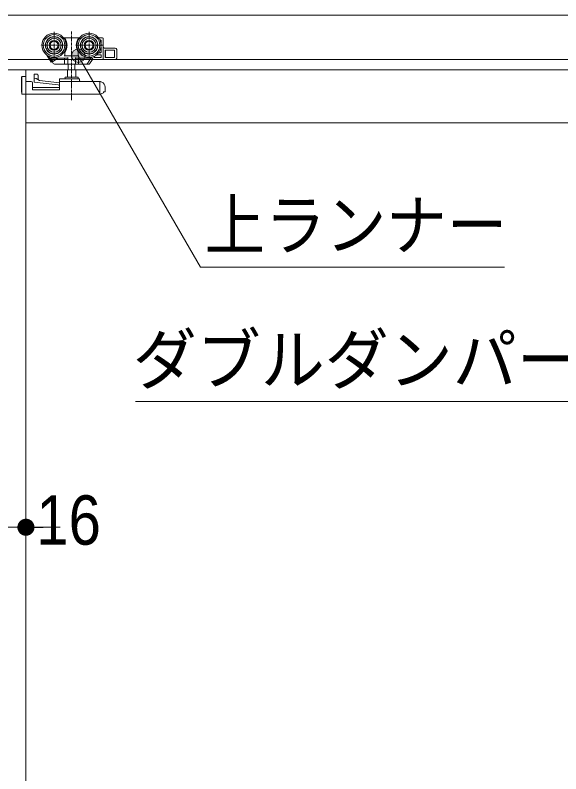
# Model space of a CAD drawing. Units: millimetres, scale not verified. Extents: x -6062 to 6062, y -3045 to 3045.
# Drawn here: x -3068 to -2662, y -164 to 400 of the extents above; entities that cross this region are included whole.
import ezdxf
from ezdxf.enums import TextEntityAlignment as Align

# ---------------------------------------------------------------- set-up
doc = ezdxf.new("R2010")
doc.units = ezdxf.units.MM
doc.header["$LTSCALE"] = 20
doc.header["$PDMODE"] = 32
doc.header["$PDSIZE"] = 10
doc.linetypes.add('USER3', pattern=[2.91, 1.76, -0.4, 0.35, -0.4])
for name, color, linetype, lineweight in [('0-0_2寸法-3', 7, 'Continuous', 15), ('0-2_0', 7, 'Continuous', 25), ('0-4_2寸法-2', 7, 'Continuous', 15), ('0-6_3一般', 7, 'Continuous', 15)]:
    doc.layers.add(name, color=color, linetype=linetype, lineweight=lineweight)
doc.layers.add('0-3_Defpoints', color=7, linetype='Continuous')
doc.styles.add('ＭＳ Ｐゴシック', font='')
doc.styles.get('ＭＳ Ｐゴシック').set_extended_font_data('MS PGothic')

# ---------------------------------------------------------------- blocks, each defined once
blk = doc.blocks.new('_Dot')
at = {"layer": '0-2_0'}
blk.add_line((-10, 0), (-20, 0), dxfattribs=at)
for points in [[(0, 0), (-5.36, 8.44), (-4.26, 9.05)], [(0, 0), (-4.26, 9.05), (-3.09, 9.51)], [(0, 0), (-3.09, 9.51), (-1.87, 9.82)], [(0, 0), (-1.87, 9.82), (-0.63, 9.98)], [(0, 0), (-0.63, 9.98), (0.63, 9.98)], [(0, 0), (0.63, 9.98), (1.87, 9.82)], [(0, 0), (1.87, 9.82), (3.09, 9.51)], [(0, 0), (3.09, 9.51), (4.26, 9.05)], [(0, 0), (4.26, 9.05), (5.36, 8.44)], [(0, 0), (-10, 0), (-9.92, 1.25)], [(0, 0), (-9.92, -1.25), (-10, 0)], [(0, 0), (-9.92, 1.25), (-9.69, 2.49)], [(0, 0), (-9.69, -2.49), (-9.92, -1.25)], [(0, 0), (-9.69, 2.49), (-9.3, 3.68)], [(0, 0), (-9.3, -3.68), (-9.69, -2.49)], [(0, 0), (-9.3, 3.68), (-8.76, 4.82)], [(0, 0), (-8.76, -4.82), (-9.3, -3.68)], [(0, 0), (-8.76, 4.82), (-8.09, 5.88)], [(0, 0), (-8.09, -5.88), (-8.76, -4.82)], [(0, 0), (-8.09, 5.88), (-7.29, 6.85)], [(0, 0), (-7.29, -6.85), (-8.09, -5.88)], [(0, 0), (-7.29, 6.85), (-6.37, 7.71)], [(0, 0), (-6.37, -7.71), (-7.29, -6.85)], [(0, 0), (-6.37, 7.71), (-5.36, 8.44)], [(0, 0), (-5.36, -8.44), (-6.37, -7.71)], [(0, 0), (-4.26, -9.05), (-5.36, -8.44)], [(0, 0), (-3.09, -9.51), (-4.26, -9.05)], [(0, 0), (-1.87, -9.82), (-3.09, -9.51)], [(0, 0), (-0.63, -9.98), (-1.87, -9.82)], [(0, 0), (0.63, -9.98), (-0.63, -9.98)], [(0, 0), (5.36, 8.44), (6.37, 7.71)], [(0, 0), (6.37, 7.71), (7.29, 6.85)], [(0, 0), (7.29, 6.85), (8.09, 5.88)], [(0, 0), (8.09, 5.88), (8.76, 4.82)], [(0, 0), (8.76, 4.82), (9.3, 3.68)], [(0, 0), (9.3, 3.68), (9.69, 2.49)], [(0, 0), (9.69, 2.49), (9.92, 1.25)], [(0, 0), (9.92, 1.25), (10, 0)], [(0, 0), (1.87, -9.82), (0.63, -9.98)], [(0, 0), (3.09, -9.51), (1.87, -9.82)], [(0, 0), (4.26, -9.05), (3.09, -9.51)], [(0, 0), (5.36, -8.44), (4.26, -9.05)], [(0, 0), (6.37, -7.71), (5.36, -8.44)], [(0, 0), (7.29, -6.85), (6.37, -7.71)], [(0, 0), (8.09, -5.88), (7.29, -6.85)], [(0, 0), (8.76, -4.82), (8.09, -5.88)], [(0, 0), (9.3, -3.68), (8.76, -4.82)], [(0, 0), (9.69, -2.49), (9.3, -3.68)], [(0, 0), (9.92, -1.25), (9.69, -2.49)], [(0, 0), (10, 0), (9.92, -1.25)]]:
    blk.add_solid(points, dxfattribs=at)
blk = doc.blocks.new('グループ-20')
at = {"layer": '0-6_3一般'}
for p, q in [((-43696.5, 8000), (8903.5, 8000)), ((-41990, 8000), (7030, 8000)), ((-24879.5, 7662), (-24862, 7662)), ((-24862, 7662), (-24662, 7662)), ((-24862, 7659.3), (-24862, 7662)), ((-24862, 7654.4), (-24862, 7659.3)), ((-24862, 7634.4), (-24862, 7654.4)), ((-24662, 7662), (-24644.5, 7662)), ((-24662, 7662), (-24662, 7659.3)), ((-24662, 7659.3), (-24662, 7654.4)), ((-24662, 7654.4), (-24662, 7634.4)), ((-24359.5, 7662), (-24302, 7662)), ((-24340.8, 7632), (-24334, 7632)), ((-24324, 7622), (-24324, 7578.7)), ((-24292, 7352), (-24292, 7652)), ((-24871.8, 7452.4), (-24872, 7452.5)), ((-24862, 7398), (-24862, 7449.5)), ((-24662, 7449.5), (-24662, 7398)), ((-24652.2, 7452.4), (-24652, 7452.5)), ((-24324, 7525.2), (-24324, 7452)), ((-24112, 7512), (-24272, 7512)), ((-24262, 7482), (-24262, 7372)), ((-24122, 7482), (-24262, 7482)), ((-24258.4, 7372), (-24258.4, 7482)), ((-24122, 7372), (-24122, 7482)), ((-24092, 7492), (-24092, 7362)), ((7030, 7340), (-41990, 7340)), ((-25127.5, 7406.1), (-25131, 7403.9)), ((-25088.8, 7366.5), (-25105.8, 7392.7)), ((-24834, 7362), (-25080.4, 7362)), ((-25074, 7362), (-25040.8, 7310.9)), ((-24962.2, 7362), (-25040.8, 7310.9)), ((-24862, 7398), (-24872, 7398)), ((-24865.9, 7362), (-24865.9, 7282)), ((-24833.5, 7362), (-24834, 7362)), ((-24818.2, 7372), (-24818.2, 7282)), ((-24705.8, 7282), (-24705.8, 7372)), ((-24705.7, 7371.5), (-24705.8, 7372)), ((-24479.3, 7362), (-24690, 7362)), ((-24658.1, 7362), (-24658.1, 7282)), ((-24473.9, 7362), (-24525.8, 7282)), ((-24451.1, 7342), (-24493.6, 7276.5)), ((-24473.9, 7362), (-24467.4, 7372)), ((-24451.1, 7362), (-24473.9, 7362)), ((-24464.9, 7375.8), (-24467.4, 7372)), ((-24441.1, 7342), (-24463, 7342)), ((-24451.1, 7352), (-24451.1, 7362)), ((-24418.2, 7392.7), (-24431.6, 7372)), ((-24431.6, 7372), (-24322, 7372)), ((-24322, 7412), (-24388.9, 7412)), ((-24334, 7442), (-24359.5, 7442)), ((-24322, 7372), (-24322, 7412)), ((-24292, 7342), (-24112, 7342)), ((-24262, 7372), (-24122, 7372)), ((-25065.6, 7303.3), (-25053, 7311.4)), ((-25041.2, 7311.1), (-25040.8, 7310.9)), ((-24860, 7272), (-25016.6, 7272)), ((-24860.3, 7272), (-24860, 7272)), ((-24815.7, 7272), (-24860, 7272)), ((-24815.9, 7272.1), (-24815.7, 7272)), ((-24811.5, 7272), (-24811.5, 7190)), ((-24712.5, 7190), (-24712.5, 7272)), ((-24708.1, 7272.1), (-24708.3, 7272)), ((-24537.8, 7272), (-24664, 7272)), ((-24663.7, 7272), (-24664, 7272)), ((-24537.8, 7272), (-24532.3, 7272)), ((-24532.3, 7272), (-24525.8, 7282)), ((-24502, 7272), (-24532.3, 7272)), ((-25440, -39750), (-25440, 7190)), ((-25318, 7122.8), (-25318, 7124.4)), ((-25318, 7124.4), (-25318, 7124.4)), ((-25318, 7116), (-25318, 7122.8)), ((-25318, 7062.3), (-25318, 7116)), ((-25278, 7124.7), (-25317.6, 7124.7)), ((-25277.6, 7124.7), (-25278, 7124.7)), ((-25265.4, 7118.6), (-25265.7, 7119.2)), ((-24699, 7190), (-24825, 7190)), ((-24825, 7190), (-24825, 7080)), ((-24699, 7080), (-24699, 7190)), ((-25504, 7084), (-25502, 7084)), ((-25504, 7074), (-25504, 7084)), ((-25504, 7074), (-25504, 6860)), ((-25502, 7086), (-25442, 7086)), ((-25502, 6826), (-25502, 7086)), ((-25342, 6888), (-25342, 6996)), ((-25318, 7062.3), (-25288, 7059.1)), ((-25318, 7002), (-25318, 7062.3)), ((-24959.9, 6963.7), (-25318, 7002)), ((-25288, 7059.1), (-25238, 7027.6)), ((-25258, 7092), (-25258, 7040.2)), ((-25238, 7027.6), (-24942, 6996)), ((-24942, 7026), (-24942, 7046)), ((-24942, 7026), (-24942, 7006)), ((-24942, 6888), (-24942, 7006)), ((-24932, 7056), (-24815.3, 7056)), ((-24932, 7016), (-24343.8, 7016)), ((-24850, 7080), (-24674, 7080)), ((-24708.7, 7056), (-24815.3, 7056)), ((-24708.7, 7056), (-24652, 7056)), ((-24642, 7046), (-24642, 7026)), ((-24342, 7006.3), (-24342, 7006)), ((-24342, 7006), (-24342, 6826)), ((-24340.3, 7015.3), (-24332.5, 7012.4)), ((-24322.6, 7008.7), (-24332.5, 7012.4)), ((-24322.6, 7008.7), (-24313.9, 7005.4)), ((-24942, 6926), (-25342, 6926)), ((-24942, 6888), (-25342, 6888)), ((-24262, 6930.5), (-24262, 6860)), ((-25502, 6826), (-24342, 6826)), ((-24342, 6826), (-24322.6, 6833.3)), ((-24287.4, 6846.5), (-24322.6, 6833.3)), ((-24262, 6860), (-24287.4, 6860)), ((-24287.4, 6860), (-24287.4, 6846.5)), ((-25440, 6400), (-9520, 6400))]:
    blk.add_line(p, q, dxfattribs=at)
at = {"layer": '0-6_3一般', "linetype": 'USER3'}
for p, q in [((-25022, 7750), (-25022, 7354)), ((-24762, 7758.4), (-24762, 6738.4)), ((-24502, 7750), (-24502, 7354)), ((-24824, 7552), (-25220, 7552)), ((-24304, 7552), (-24700, 7552))]:
    blk.add_line(p, q, dxfattribs=at)
at = {"layer": '0-6_3一般'}
for points in [[(-24862, 7449.5), (-24862.3, 7449.6), (-24862.5, 7449.7), (-24862.8, 7449.7), (-24863, 7449.8), (-24863.3, 7449.9), (-24863.5, 7449.9), (-24863.8, 7450), (-24864, 7450.1), (-24864.3, 7450.2), (-24864.5, 7450.2), (-24864.8, 7450.3), (-24865, 7450.4), (-24865.3, 7450.5), (-24865.5, 7450.5), (-24865.8, 7450.6), (-24866, 7450.7), (-24866.3, 7450.8), (-24866.5, 7450.8), (-24866.8, 7450.9), (-24867, 7451), (-24867.3, 7451.1), (-24867.5, 7451.1), (-24867.8, 7451.2), (-24868, 7451.3), (-24868.3, 7451.4), (-24868.5, 7451.4), (-24868.8, 7451.5), (-24869, 7451.6), (-24869.3, 7451.7), (-24869.5, 7451.7), (-24869.8, 7451.8), (-24870, 7451.9), (-24870.3, 7452), (-24870.5, 7452), (-24870.8, 7452.1), (-24871, 7452.2), (-24871.3, 7452.3), (-24871.5, 7452.3), (-24871.8, 7452.4)], [(-24662, 7449.5), (-24661.7, 7449.6), (-24661.5, 7449.7), (-24661.2, 7449.7), (-24661, 7449.8), (-24660.7, 7449.9), (-24660.5, 7449.9), (-24660.2, 7450), (-24660, 7450.1), (-24659.7, 7450.2), (-24659.5, 7450.2), (-24659.2, 7450.3), (-24659, 7450.4), (-24658.7, 7450.5), (-24658.5, 7450.5), (-24658.2, 7450.6), (-24658, 7450.7), (-24657.7, 7450.8), (-24657.5, 7450.8), (-24657.2, 7450.9), (-24657, 7451), (-24656.7, 7451.1), (-24656.5, 7451.1), (-24656.2, 7451.2), (-24656, 7451.3), (-24655.7, 7451.4), (-24655.5, 7451.4), (-24655.2, 7451.5), (-24655, 7451.6), (-24654.7, 7451.7), (-24654.5, 7451.7), (-24654.2, 7451.8), (-24654, 7451.9), (-24653.7, 7452), (-24653.5, 7452), (-24653.2, 7452.1), (-24653, 7452.2), (-24652.7, 7452.3), (-24652.5, 7452.3), (-24652.2, 7452.4)], [(-25065.6, 7303.3), (-25115.5, 7380.1), (-25131, 7403.9)], [(-25033.3, 7281.1), (-25051.7, 7309.4), (-25088.8, 7366.5)], [(-24652, 7398), (-24662, 7398), (-24862, 7398)], [(-24818.2, 7372), (-24818.3, 7371.5), (-24818.4, 7371), (-24818.5, 7370.5), (-24818.6, 7370.1), (-24818.8, 7369.6), (-24818.9, 7369.2), (-24819.1, 7368.8), (-24819.3, 7368.4), (-24819.6, 7368), (-24819.8, 7367.6), (-24820.1, 7367.2), (-24820.4, 7366.9), (-24820.8, 7366.5), (-24821.1, 7366.2), (-24821.5, 7365.9), (-24821.9, 7365.6), (-24822.4, 7365.3), (-24822.8, 7365), (-24823.3, 7364.8), (-24823.8, 7364.5), (-24824.3, 7364.3), (-24824.8, 7364.1), (-24825.3, 7363.9), (-24825.9, 7363.7), (-24826.4, 7363.5), (-24826.9, 7363.3), (-24827.4, 7363.1), (-24827.9, 7363), (-24828.4, 7362.8), (-24828.9, 7362.7), (-24829.4, 7362.6), (-24829.9, 7362.5), (-24830.4, 7362.4), (-24831, 7362.3), (-24831.5, 7362.2), (-24832, 7362.1), (-24832.5, 7362.1), (-24833, 7362), (-24833.5, 7362)], [(-24690, 7362), (-24690.5, 7362), (-24691, 7362), (-24691.5, 7362.1), (-24692, 7362.1), (-24692.5, 7362.2), (-24693, 7362.3), (-24693.6, 7362.4), (-24694.1, 7362.5), (-24694.6, 7362.6), (-24695.1, 7362.7), (-24695.6, 7362.8), (-24696.1, 7363), (-24696.6, 7363.1), (-24697.1, 7363.3), (-24697.6, 7363.5), (-24698.1, 7363.7), (-24698.7, 7363.9), (-24699.2, 7364.1), (-24699.7, 7364.3), (-24700.2, 7364.5), (-24700.7, 7364.8), (-24701.2, 7365), (-24701.6, 7365.3), (-24702.1, 7365.6), (-24702.5, 7365.9), (-24702.9, 7366.2), (-24703.2, 7366.5), (-24703.6, 7366.9), (-24703.9, 7367.2), (-24704.2, 7367.6), (-24704.4, 7368), (-24704.7, 7368.4), (-24704.9, 7368.8), (-24705.1, 7369.2), (-24705.2, 7369.6), (-24705.4, 7370.1), (-24705.5, 7370.5), (-24705.6, 7371), (-24705.7, 7371.5)], [(-24292, 7352), (-24292, 7342), (-24441.1, 7342)], [(-25051.7, 7309.4), (-25051.9, 7309.7), (-25052, 7310), (-25052.1, 7310.2), (-25052.2, 7310.5), (-25052.2, 7310.7), (-25052.2, 7311), (-25052.2, 7311.2), (-25052.2, 7311.4), (-25052.1, 7311.5), (-25052, 7311.7), (-25051.8, 7311.8), (-25051.6, 7312), (-25051.4, 7312.1), (-25051.1, 7312.2), (-25050.8, 7312.2), (-25050.5, 7312.3), (-25050.2, 7312.3), (-25049.8, 7312.4), (-25049.4, 7312.4), (-25048.9, 7312.4), (-25048.5, 7312.3), (-25048, 7312.3), (-25047.5, 7312.3), (-25047.1, 7312.2), (-25046.7, 7312.2), (-25046.2, 7312.1), (-25045.8, 7312.1), (-25045.4, 7312), (-25045, 7312), (-25044.6, 7311.9), (-25044.2, 7311.8), (-25043.8, 7311.8), (-25043.4, 7311.7), (-25043, 7311.6), (-25042.6, 7311.5), (-25042.2, 7311.4), (-25041.9, 7311.3), (-25041.5, 7311.2), (-25041.2, 7311.1)], [(-24865.9, 7282), (-24865.9, 7281.7), (-24865.9, 7281.3), (-24865.8, 7281), (-24865.8, 7280.7), (-24865.7, 7280.4), (-24865.7, 7280.1), (-24865.6, 7279.8), (-24865.6, 7279.4), (-24865.5, 7279.1), (-24865.4, 7278.8), (-24865.4, 7278.5), (-24865.3, 7278.2), (-24865.2, 7277.9), (-24865.1, 7277.6), (-24865, 7277.3), (-24864.9, 7276.9), (-24864.8, 7276.6), (-24864.7, 7276.3), (-24864.6, 7276), (-24864.4, 7275.7), (-24864.3, 7275.4), (-24864.2, 7275.1), (-24864, 7274.8), (-24863.8, 7274.6), (-24863.7, 7274.3), (-24863.5, 7274.1), (-24863.3, 7273.8), (-24863.1, 7273.6), (-24862.9, 7273.4), (-24862.7, 7273.2), (-24862.5, 7273), (-24862.2, 7272.9), (-24862, 7272.7), (-24861.7, 7272.6), (-24861.5, 7272.4), (-24861.2, 7272.3), (-24860.9, 7272.2), (-24860.6, 7272.1), (-24860.3, 7272)], [(-24818.2, 7282), (-24818.2, 7281.7), (-24818.2, 7281.4), (-24818.2, 7281.2), (-24818.2, 7280.9), (-24818.2, 7280.6), (-24818.2, 7280.3), (-24818.2, 7280.1), (-24818.2, 7279.8), (-24818.2, 7279.5), (-24818.2, 7279.2), (-24818.2, 7278.9), (-24818.2, 7278.7), (-24818.2, 7278.4), (-24818.2, 7278.1), (-24818.1, 7277.8), (-24818.1, 7277.5), (-24818.1, 7277.2), (-24818.1, 7276.9), (-24818.1, 7276.7), (-24818.1, 7276.4), (-24818.1, 7276.1), (-24818.1, 7275.8), (-24818, 7275.5), (-24818, 7275.3), (-24817.9, 7275), (-24817.9, 7274.7), (-24817.8, 7274.5), (-24817.7, 7274.3), (-24817.6, 7274), (-24817.5, 7273.8), (-24817.3, 7273.6), (-24817.2, 7273.4), (-24817, 7273.2), (-24816.9, 7273), (-24816.7, 7272.8), (-24816.5, 7272.6), (-24816.3, 7272.4), (-24816.1, 7272.3), (-24815.9, 7272.1)], [(-24664, 7272), (-24708.3, 7272), (-24815.7, 7272)], [(-24705.8, 7282), (-24705.8, 7281.7), (-24705.8, 7281.4), (-24705.8, 7281.2), (-24705.8, 7280.9), (-24705.8, 7280.6), (-24705.8, 7280.3), (-24705.8, 7280.1), (-24705.8, 7279.8), (-24705.8, 7279.5), (-24705.8, 7279.2), (-24705.8, 7278.9), (-24705.8, 7278.7), (-24705.8, 7278.4), (-24705.8, 7278.1), (-24705.9, 7277.8), (-24705.9, 7277.5), (-24705.9, 7277.2), (-24705.9, 7276.9), (-24705.9, 7276.7), (-24705.9, 7276.4), (-24705.9, 7276.1), (-24705.9, 7275.8), (-24706, 7275.5), (-24706, 7275.3), (-24706.1, 7275), (-24706.1, 7274.7), (-24706.2, 7274.5), (-24706.3, 7274.3), (-24706.4, 7274), (-24706.5, 7273.8), (-24706.7, 7273.6), (-24706.8, 7273.4), (-24707, 7273.2), (-24707.1, 7273), (-24707.3, 7272.8), (-24707.5, 7272.6), (-24707.7, 7272.4), (-24707.9, 7272.3), (-24708.1, 7272.1)], [(-24658.1, 7282), (-24658.1, 7281.7), (-24658.1, 7281.3), (-24658.2, 7281), (-24658.2, 7280.7), (-24658.3, 7280.4), (-24658.3, 7280.1), (-24658.4, 7279.8), (-24658.4, 7279.4), (-24658.5, 7279.1), (-24658.6, 7278.8), (-24658.6, 7278.5), (-24658.7, 7278.2), (-24658.8, 7277.9), (-24658.9, 7277.6), (-24659, 7277.3), (-24659.1, 7276.9), (-24659.2, 7276.6), (-24659.3, 7276.3), (-24659.4, 7276), (-24659.6, 7275.7), (-24659.7, 7275.4), (-24659.8, 7275.1), (-24660, 7274.8), (-24660.2, 7274.6), (-24660.3, 7274.3), (-24660.5, 7274.1), (-24660.7, 7273.8), (-24660.9, 7273.6), (-24661.1, 7273.4), (-24661.3, 7273.2), (-24661.5, 7273), (-24661.8, 7272.9), (-24662, 7272.7), (-24662.3, 7272.6), (-24662.5, 7272.4), (-24662.8, 7272.3), (-24663.1, 7272.2), (-24663.4, 7272.1), (-24663.7, 7272)], [(-25760, -39750), (-25760, 7190), (-9200, 7190)], [(-25317.6, 7124.7), (-25317.7, 7124.7), (-25317.7, 7124.7), (-25317.7, 7124.7), (-25317.7, 7124.7), (-25317.7, 7124.7), (-25317.7, 7124.7), (-25317.7, 7124.7), (-25317.7, 7124.7), (-25317.8, 7124.7), (-25317.8, 7124.7), (-25317.8, 7124.7), (-25317.8, 7124.6), (-25317.8, 7124.6), (-25317.8, 7124.6), (-25317.8, 7124.6), (-25317.8, 7124.6), (-25317.8, 7124.6), (-25317.9, 7124.6), (-25317.9, 7124.6), (-25317.9, 7124.6), (-25317.9, 7124.6), (-25317.9, 7124.6), (-25317.9, 7124.6), (-25317.9, 7124.6), (-25317.9, 7124.6), (-25317.9, 7124.5), (-25317.9, 7124.5), (-25317.9, 7124.5), (-25318, 7124.5), (-25318, 7124.5), (-25318, 7124.5), (-25318, 7124.5), (-25318, 7124.5), (-25318, 7124.5), (-25318, 7124.4), (-25318, 7124.4), (-25318, 7124.4), (-25318, 7124.4), (-25318, 7124.4)], [(-25265.8, 7119.2), (-25265.9, 7119.5), (-25266.1, 7119.8), (-25266.3, 7120.1), (-25266.5, 7120.4), (-25266.7, 7120.6), (-25266.9, 7120.9), (-25267.1, 7121.1), (-25267.3, 7121.4), (-25267.6, 7121.6), (-25267.8, 7121.8), (-25268.1, 7122), (-25268.3, 7122.2), (-25268.6, 7122.4), (-25268.9, 7122.6), (-25269.2, 7122.8), (-25269.5, 7122.9), (-25269.9, 7123.1), (-25270.2, 7123.2), (-25270.5, 7123.3), (-25270.9, 7123.4), (-25271.3, 7123.5), (-25271.6, 7123.6), (-25272, 7123.7), (-25272.3, 7123.8), (-25272.7, 7123.9), (-25273, 7124), (-25273.4, 7124.1), (-25273.8, 7124.2), (-25274.1, 7124.2), (-25274.5, 7124.3), (-25274.8, 7124.3), (-25275.2, 7124.4), (-25275.5, 7124.5), (-25275.9, 7124.5), (-25276.2, 7124.5), (-25276.6, 7124.6), (-25276.9, 7124.6), (-25277.3, 7124.6), (-25277.6, 7124.7)], [(-25258.1, 7092.1), (-25258.1, 7092.8), (-25258.2, 7093.5), (-25258.2, 7094.2), (-25258.2, 7094.9), (-25258.3, 7095.6), (-25258.3, 7096.3), (-25258.4, 7097), (-25258.4, 7097.8), (-25258.5, 7098.5), (-25258.6, 7099.2), (-25258.7, 7099.9), (-25258.8, 7100.6), (-25259, 7101.3), (-25259.1, 7102), (-25259.3, 7102.7), (-25259.4, 7103.4), (-25259.6, 7104), (-25259.8, 7104.7), (-25259.9, 7105.4), (-25260.1, 7106.1), (-25260.3, 7106.8), (-25260.6, 7107.5), (-25260.8, 7108.2), (-25261, 7108.9), (-25261.3, 7109.5), (-25261.5, 7110.2), (-25261.7, 7110.9), (-25262, 7111.5), (-25262.3, 7112.2), (-25262.6, 7112.8), (-25262.8, 7113.5), (-25263.1, 7114.1), (-25263.4, 7114.8), (-25263.7, 7115.4), (-25264.1, 7116.1), (-25264.4, 7116.7), (-25264.7, 7117.3), (-25265, 7118), (-25265.4, 7118.6)], [(-25362, 7016), (-25442, 7016), (-25442, 7086)], [(-24332.5, 7012.4), (-24332.8, 7012.3), (-24333.1, 7012.2), (-24333.4, 7012.1), (-24333.7, 7012), (-24334, 7012), (-24334.3, 7011.8), (-24334.6, 7011.7), (-24334.9, 7011.6), (-24335.2, 7011.5), (-24335.5, 7011.4), (-24335.8, 7011.3), (-24336.1, 7011.2), (-24336.4, 7011.1), (-24336.7, 7011), (-24337, 7010.9), (-24337.3, 7010.7), (-24337.6, 7010.6), (-24337.9, 7010.5), (-24338.2, 7010.4), (-24338.5, 7010.2), (-24338.8, 7010.1), (-24339.1, 7010), (-24339.4, 7009.8), (-24339.6, 7009.7), (-24339.9, 7009.5), (-24340.1, 7009.3), (-24340.4, 7009.2), (-24340.6, 7009), (-24340.8, 7008.8), (-24340.9, 7008.5), (-24341.1, 7008.3), (-24341.3, 7008.1), (-24341.4, 7007.9), (-24341.5, 7007.6), (-24341.6, 7007.4), (-24341.7, 7007.1), (-24341.8, 7006.8), (-24341.9, 7006.6), (-24342, 7006.3)], [(-25504, 6860), (-25503.4, 6853.7), (-25502, 6848.8)]]:
    blk.add_lwpolyline(points, dxfattribs=at)
for centre, radius in [((-25022, 7552), 180), ((-25022, 7552), 160), ((-25022, 7552), 130), ((-25022, 7552), 126), ((-24502, 7552), 180), ((-24502, 7552), 160), ((-24502, 7552), 130), ((-24502, 7552), 126), ((-25022, 7552), 104), ((-25022, 7552), 74), ((-25022, 7552), 60), ((-24502, 7552), 104), ((-24502, 7552), 74), ((-24502, 7552), 60)]:
    blk.add_circle(centre, radius, dxfattribs=at)
for centre, radius, start, end in [((-25022, 7552), 190, 327.3631, 32.6369), ((-24502, 7552), 190, 147.3631, 212.6369), ((-24334, 7622), 10, 0, 90), ((-24302, 7652), 10, 0, 90), ((-24344, 7462), 20, 270, 0), ((-24334, 7452), 10, 270, 0), ((-24272, 7532), 20, 180, 270), ((-24112, 7492), 20, 0, 90), ((-25080.4, 7372), 10, 213, 270), ((-24479.3, 7372), 10, 270, 327), ((-24441.1, 7352), 10, 180, 270), ((-24112, 7362), 20, 270, 0), ((-25016.6, 7292), 20, 213, 270), ((-24537.8, 7282), 10, 270, 327), ((-24502, 7282), 10, 270, 327), ((-25362, 6996), 20, 0, 90), ((-24932, 7046), 10, 90, 180), ((-24932, 7006), 10, 90, 180), ((-24850, 7068), 12, 90, 180), ((-24850, 7068), 12, 180, 270), ((-24674, 7068), 12, 0, 90), ((-24674, 7068), 12, 270, 0), ((-24652, 7046), 10, 0, 90), ((-24632, 7026), 10, 180, 270), ((-24343.8, 7006), 10, 69.44395, 90), ((-24342, 6930.5), 80, 0, 69.44395), ((-24962, 6943.8), 20, 0, 83.89836)]:
    blk.add_arc(centre, radius, start, end, dxfattribs=at)

msp = doc.modelspace()

# ---------------------------------------------------------------- hatches: boundary and pattern name
at = {"layer": '0-0_2寸法-3'}
msp.add_hatch(color=256, dxfattribs=at).paths.add_polyline_path([(-3015.59, 369.9, 1), (-3025.61, 369.9, 1)])

# ---------------------------------------------------------------- linework, layer by layer
for points in [[(-2703.98, 212.79), (-2929.9, 212.79), (-3020.6, 369.9)], [(-2978.06, 112.79), (-2329.22, 112.79), (-2475.99, 367)]]:
    msp.add_lwpolyline(points, dxfattribs=at)
msp.add_circle((-3020.6, 369.9), 5.01, dxfattribs=at)
at = {"layer": '0-3_Defpoints'}
msp.add_point((-3059.5, 19.43), dxfattribs=at)
at = {"layer": '0-4_2寸法-2'}
for p, q in [((-3059.5, 39.43), (-3059.3, 39.43)), ((-3059.5, 19.43), (-3075.5, 19.43)), ((-3046.79, 19.43), (-3034.08, 19.43))]:
    msp.add_line(p, q, dxfattribs=at)

# ---------------------------------------------------------------- block references
at = {"layer": '0-4_2寸法-2', "xscale": 0.6356201, "yscale": 0.6356201, "rotation": 180}
msp.add_blockref('_Dot', (-3059.5, 19.43), dxfattribs=at)
at = {"layer": '0-6_3一般', "xscale": 0.05, "yscale": 0.05}
msp.add_blockref('グループ-20', (-1787.5, 0), dxfattribs=at)

# ---------------------------------------------------------------- texts
at = {"layer": '0-0_2寸法-3', "style": 'ＭＳ Ｐゴシック'}
for s, height, width, p in [('上ランナー', 36.66, 0.9, (-2926.86, 214.76)), ('ダブルダンパー付上ランナー', 36.69, 0.95, (-2980.16, 114.76))]:
    msp.add_text(s, height=height, dxfattribs=dict(at, width=width)).set_placement(p, align=Align.BOTTOM_LEFT)
at = {"layer": '0-4_2寸法-2', "style": 'ＭＳ Ｐゴシック', "width": 0.9}
msp.add_text('16', height=36.66, dxfattribs=at).set_placement((-3051.82, -4.53), align=Align.BOTTOM_LEFT)

doc.saveas('drawing.dxf')
